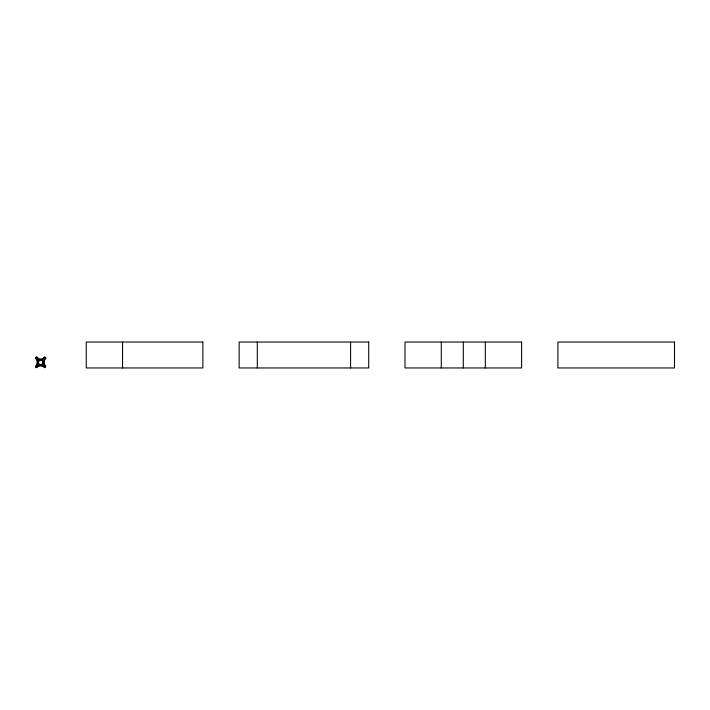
<?xml version="1.0" encoding="UTF-8"?>
<svg xmlns="http://www.w3.org/2000/svg" width="710" height="710" viewBox="0 0 710 710"><rect width="100%" height="100%" fill="white"/><g stroke="black" fill="none" stroke-linecap="round" stroke-linejoin="round"><path stroke-width="1.06" d="M37.612 359.003A0.905 0.905 0 0 1 38.97 359.801A0.905 0.905 0 0 1 37.612 360.573A0.905 0.905 0 0 1 37.612 359.003L37.719 358.949M42.795 359.003A0.905 0.905 0 0 1 44.153 359.801A0.905 0.905 0 0 1 42.795 360.573A0.905 0.905 0 0 1 42.795 359.003L42.902 358.949M37.568 364.319A0.905 0.905 0 0 1 38.917 365.109A0.905 0.905 0 0 1 37.559 365.89A0.905 0.905 0 0 1 37.568 364.319L37.674 364.265M42.849 364.319A0.905 0.905 0 0 1 44.206 365.109A0.905 0.905 0 0 1 42.84 365.89A0.905 0.905 0 0 1 42.849 364.319L42.955 364.265M36.041 367.594L36.893 367.594A5.085 5.085 0 0 1 44.41 367.594L45.271 367.594L45.813 366.191A5.307 5.307 0 0 1 45.813 358.346L45.813 357.432L44.41 356.89A4.331 4.331 0 0 1 36.893 356.89L36.041 356.89L35.5 358.302A5.334 5.334 0 0 1 35.5 366.183L36.041 367.585M485.329 342.042L485.329 367.957M463.302 342.042L463.302 367.957M441.283 342.042L441.283 367.957M350.58 342.042L350.58 367.957M257.295 342.042L257.295 367.957M122.546 342.042L122.546 367.957M45.271 366.529C44.127 368.392 43.558 364.097 45.271 366.529M36.032 366.511C36.991 368.454 37.949 364.035 36.032 366.511M35.997 357.929C37.541 361.204 37.719 356.269 35.997 357.929M45.316 357.973C43.567 361.133 43.851 356.189 45.316 357.973M39.343 359.597L41.97 359.668L39.361 359.526M39.334 365.206L41.97 365.277L39.334 365.206M37.55 361.337C36.219 367.478 40.31 360.591 37.55 361.337M43.159 361.346C41.73 367.194 45.964 361.106 43.195 361.275M202.874 342.042L86.265 342.042L86.265 367.957L202.874 367.957L202.874 342.042M368.721 342.042L239.155 342.042L239.155 367.957L368.721 367.957L368.721 342.042M521.61 342.042L405.002 342.042L405.002 367.957L521.61 367.957L521.61 342.042M674.5 342.042L557.891 342.042L557.891 367.957L674.5 367.957L674.5 342.042M39.547 364.381A2.201 2.201 0 0 0 42.857 362.473A2.201 2.201 0 0 0 39.547 360.565A2.201 2.201 0 0 0 39.547 364.381"/></g></svg>
